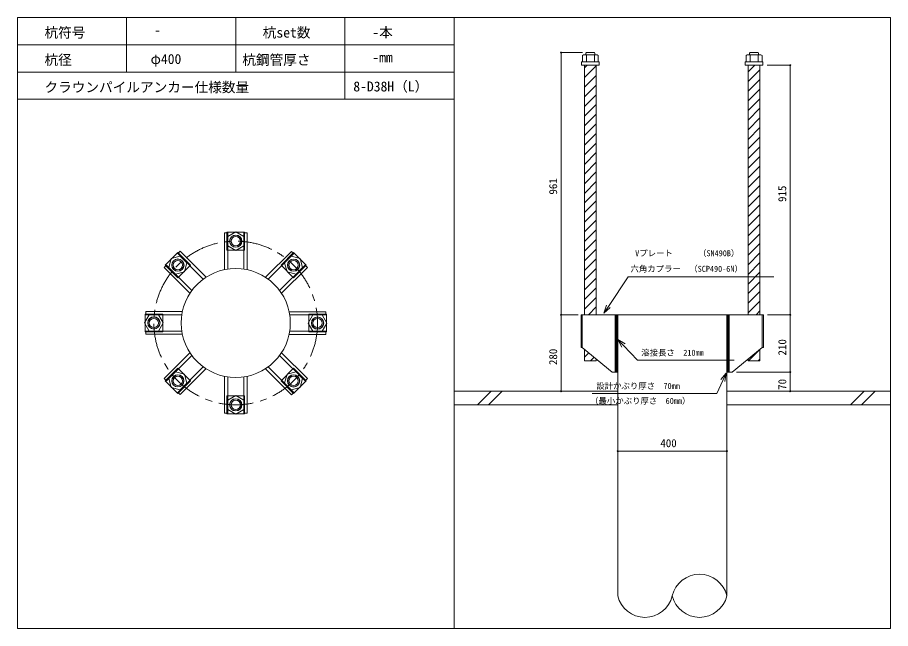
# Model space of a CAD drawing. Units: millimetres, scale not verified. Extents: x -10118 to 10118, y -9578 to 9578.
# Drawn here: x 318 to 3518, y -4898 to -2658 of the extents above; entities that cross this region are included whole.
import ezdxf
from ezdxf.enums import TextEntityAlignment as Align

# ---------------------------------------------------------------- set-up
doc = ezdxf.new("R2010")
doc.units = ezdxf.units.MM
doc.header["$LTSCALE"] = 2
doc.linetypes.add('USER1', pattern=[101.6, 63.5, -12.7, 12.7, -12.7])
for name, color, linetype, lineweight in [('0-1_01_KUI', 5, 'Continuous', 18), ('0-4_09_SUNPO', 3, 'Continuous', 18), ('0-5_07_CENTER', 1, 'USER1', 18), ('0-6_02_KANAMONO', 6, 'Continuous', 18), ('0-7_10_WAKU', 4, 'Continuous', 18), ('0-9_03_ANCHOR', 2, 'Continuous', 18)]:
    doc.layers.add(name, color=color, linetype=linetype, lineweight=lineweight)
doc.styles.add('ＭＳ ゴシック', font='')
doc.styles.get('ＭＳ ゴシック').set_extended_font_data('MS Gothic')

msp = doc.modelspace()

# ---------------------------------------------------------------- linework, layer by layer
at = {"layer": '0-1_01_KUI'}
for p, q in [((2517.673, -3747.673), (2917.673, -3747.673)), ((2517.673, -3747.673), (2517.673, -4777.673)), ((2917.673, -3747.673), (2917.673, -4777.673))]:
    msp.add_line(p, q, dxfattribs=at)
at = {"layer": '0-1_01_KUI', "color": 2}
for p, q in [((1917.673, -4027.673), (2517.673, -4027.673)), ((3517.673, -4027.673), (2917.673, -4027.673)), ((1917.673, -4077.673), (2517.673, -4077.673)), ((3517.673, -4077.673), (2917.673, -4077.673))]:
    msp.add_line(p, q, dxfattribs=at)
at = {"layer": '0-1_01_KUI', "color": 4}
for p, q in [((2054.227, -4027.673), (2004.227, -4077.673)), ((2094.384, -4027.673), (2044.384, -4077.673)), ((3420.722, -4027.673), (3370.722, -4077.673)), ((3460.879, -4027.673), (3410.88, -4077.673))]:
    msp.add_line(p, q, dxfattribs=at)
at = {"layer": '0-1_01_KUI'}
msp.add_circle((1117.673, -3777.673), 200, dxfattribs=at)
for centre, start, end in [((2817.673, -4801.416), 13.3562, 166.64384), ((2617.673, -4753.931), 193.35629, 346.64375), ((2817.673, -4753.931), 193.35616, 346.6438)]:
    msp.add_arc(centre, 102.78, start, end, dxfattribs=at)
at = {"layer": '0-4_09_SUNPO'}
for p, q in [((2388.044, -2786.673), (2310.404, -2786.673)), ((2310.404, -3747.673), (2310.404, -2786.673)), ((3065.173, -2832.673), (3150.211, -2832.673)), ((3150.211, -3747.673), (3150.211, -2832.673)), ((2467.19, -3741.961), (2483.799, -3716.978)), ((2368.61, -3747.673), (2310.404, -3747.673)), ((2310.404, -4027.673), (2310.404, -3747.673)), ((2372.673, -3747.673), (2310.404, -3747.673)), ((3066.737, -3747.673), (3150.211, -3747.673)), ((3066.737, -3747.673), (3150.211, -3747.673)), ((3150.211, -3957.673), (3150.211, -3747.673)), ((2518.49, -3838.461), (2539.178, -3860.186)), ((2915.319, -3961.378), (2902.861, -3988.669)), ((2952.673, -3957.673), (3150.211, -3957.673)), ((2952.673, -3957.673), (3150.211, -3957.673)), ((3150.211, -4027.673), (3150.211, -3957.673)), ((2502.673, -4027.673), (2310.404, -4027.673)), ((2932.673, -4027.673), (3150.211, -4027.673)), ((2517.673, -4232.673), (2517.673, -4247.673)), ((2917.673, -4247.673), (2517.673, -4247.673)), ((2917.673, -4232.673), (2917.673, -4247.673))]:
    msp.add_line(p, q, dxfattribs=at)
for points in [[(2483.799, -3716.978), (2556.214, -3608.056), (3090.485, -3608.056)], [(2490.493, -3721.429), (2467.19, -3741.961), (2477.105, -3712.528)], [(2533.357, -3865.73), (2518.49, -3838.461), (2544.999, -3854.643)], [(2539.178, -3860.186), (2589.815, -3913.362), (2944.254, -3913.362)], [(2895.548, -3985.331), (2915.319, -3961.378), (2910.174, -3992.007)], [(2902.861, -3988.669), (2881.128, -4036.279), (2424.236, -4036.279)]]:
    msp.add_lwpolyline(points, dxfattribs=at)
for centre, start, end in [((2310.404, -2786.673), 90, 270), ((2310.404, -2786.673), 270, 90), ((3150.211, -2832.673), 90, 270), ((3150.211, -2832.673), 270, 90), ((2310.404, -3747.673), 90, 270), ((2310.404, -3747.673), 90, 270), ((2310.404, -3747.673), 270, 90), ((2310.404, -3747.673), 270, 90), ((3150.211, -3747.673), 90, 270), ((3150.211, -3747.673), 90, 270), ((3150.211, -3747.673), 270, 90), ((3150.211, -3747.673), 270, 90), ((3150.211, -3957.673), 90, 270), ((3150.211, -3957.673), 90, 270), ((3150.211, -3957.673), 270, 90), ((3150.211, -3957.673), 270, 90), ((2310.404, -4027.673), 90, 270), ((2310.404, -4027.673), 270, 90), ((3150.211, -4027.673), 90, 270), ((3150.211, -4027.673), 270, 90), ((2517.673, -4247.673), 0, 180), ((2517.673, -4247.673), 180, 0), ((2917.673, -4247.673), 0, 180), ((2917.673, -4247.673), 180, 0)]:
    msp.add_arc(centre, 1.875, start, end, dxfattribs=at)
at = {"layer": '0-5_07_CENTER'}
msp.add_circle((1117.673, -3777.673), 300, dxfattribs=at)
at = {"layer": '0-6_02_KANAMONO'}
for p, q in [((1076.224, -3447.673), (1076.224, -3582.016)), ((1088.224, -3447.673), (1076.224, -3447.673)), ((1088.224, -3447.673), (1088.224, -3579.853)), ((1147.224, -3447.673), (1147.224, -3579.868)), ((1147.224, -3447.673), (1159.224, -3447.673)), ((1159.224, -3447.673), (1159.224, -3582.037)), ((905.223, -3523.433), (913.709, -3514.948)), ((913.709, -3514.948), (1008.718, -3609.957)), ((1321.709, -3515.019), (1226.715, -3610.013)), ((1330.195, -3523.504), (1321.709, -3515.019)), ((905.223, -3523.433), (998.699, -3616.909)), ((1330.195, -3523.504), (1236.729, -3616.97)), ((863.504, -3565.152), (855.019, -3573.637)), ((855.019, -3573.637), (950.013, -3668.632)), ((863.504, -3565.152), (956.97, -3658.618)), ((1371.914, -3565.223), (1278.438, -3658.699)), ((1380.399, -3573.709), (1285.39, -3668.718)), ((1371.914, -3565.223), (1380.399, -3573.709)), ((787.673, -3736.123), (922.037, -3736.123)), ((787.673, -3748.123), (787.673, -3736.123)), ((1447.673, -3736.224), (1313.331, -3736.224)), ((1447.673, -3748.224), (1447.673, -3736.224)), ((787.673, -3748.123), (919.868, -3748.123)), ((1447.673, -3748.224), (1315.493, -3748.224)), ((2383.61, -3747.673), (2387.673, -3747.673)), ((2383.61, -3747.673), (2383.61, -3867.673)), ((2387.673, -3747.673), (2517.673, -3747.673)), ((2387.673, -3747.673), (2387.673, -3867.673)), ((2508.673, -3748.609), (2509.609, -3747.673)), ((2508.673, -3750.377), (2511.377, -3747.673)), ((2508.673, -3752.144), (2513.145, -3747.673)), ((2508.673, -3753.912), (2514.912, -3747.673)), ((2508.673, -3759.216), (2517.673, -3750.216)), ((2508.673, -3760.983), (2517.673, -3751.983)), ((2508.673, -3762.751), (2517.673, -3753.751)), ((2508.673, -3764.519), (2517.673, -3755.519)), ((2508.673, -3769.822), (2517.673, -3760.822)), ((2508.673, -3771.59), (2517.673, -3762.59)), ((2508.673, -3773.358), (2517.673, -3764.358)), ((2508.673, -3775.125), (2517.673, -3766.125)), ((2508.673, -3780.429), (2517.673, -3771.429)), ((2508.673, -3782.197), (2517.673, -3773.197)), ((2508.673, -3783.964), (2517.673, -3774.964)), ((2517.673, -3747.673), (2517.673, -3927.673)), ((2517.673, -3747.673), (2517.673, -3927.673)), ((3047.673, -3747.673), (2917.673, -3747.673)), ((2917.673, -3747.673), (2917.673, -3927.673)), ((2917.673, -3747.673), (2917.673, -3927.673)), ((2917.673, -3748.844), (2918.844, -3747.673)), ((2917.673, -3750.611), (2920.612, -3747.673)), ((2917.673, -3752.379), (2922.379, -3747.673)), ((2917.673, -3757.683), (2926.673, -3748.683)), ((2917.673, -3759.45), (2926.673, -3750.45)), ((2917.673, -3761.218), (2926.673, -3752.218)), ((2917.673, -3762.986), (2926.673, -3753.986)), ((2917.673, -3768.289), (2926.673, -3759.289)), ((2917.673, -3770.057), (2926.673, -3761.057)), ((2917.673, -3771.825), (2926.673, -3762.825)), ((2917.673, -3773.592), (2926.673, -3764.592)), ((2917.673, -3778.896), (2926.673, -3769.896)), ((2917.673, -3780.663), (2926.673, -3771.663)), ((2917.673, -3782.431), (2926.673, -3773.431)), ((2917.673, -3784.199), (2926.673, -3775.199)), ((3051.737, -3747.673), (3047.673, -3747.673)), ((3047.673, -3747.673), (3047.673, -3867.673)), ((3051.737, -3747.673), (3051.737, -3867.673)), ((787.673, -3807.123), (919.853, -3807.123)), ((787.673, -3807.123), (787.673, -3819.123)), ((1447.673, -3807.224), (1315.478, -3807.224)), ((1447.673, -3807.224), (1447.673, -3819.224)), ((2508.673, -3785.732), (2517.673, -3776.732)), ((2508.673, -3791.035), (2517.673, -3782.035)), ((2508.673, -3792.803), (2517.673, -3783.803)), ((2508.673, -3794.571), (2517.673, -3785.571)), ((2508.673, -3796.339), (2517.673, -3787.339)), ((2508.673, -3801.642), (2517.673, -3792.642)), ((2508.673, -3803.41), (2517.673, -3794.41)), ((2508.673, -3805.177), (2517.673, -3796.177)), ((2508.673, -3806.945), (2517.673, -3797.945)), ((2508.673, -3812.249), (2517.673, -3803.249)), ((2508.673, -3814.016), (2517.673, -3805.016)), ((2508.673, -3815.784), (2517.673, -3806.784)), ((2917.673, -3789.502), (2926.673, -3780.502)), ((2917.673, -3791.27), (2926.673, -3782.27)), ((2917.673, -3793.038), (2926.673, -3784.038)), ((2917.673, -3794.806), (2926.673, -3785.806)), ((2917.673, -3800.109), (2926.673, -3791.109)), ((2917.673, -3801.877), (2926.673, -3792.877)), ((2917.673, -3803.644), (2926.673, -3794.644)), ((2917.673, -3805.412), (2926.673, -3796.412)), ((2917.673, -3810.716), (2926.673, -3801.716)), ((2917.673, -3812.483), (2926.673, -3803.483)), ((2917.673, -3814.251), (2926.673, -3805.251)), ((2917.673, -3816.019), (2926.673, -3807.019)), ((787.673, -3819.123), (922.016, -3819.123)), ((1447.673, -3819.224), (1313.31, -3819.224)), ((2508.673, -3817.552), (2517.673, -3808.552)), ((2508.673, -3822.855), (2517.673, -3813.855)), ((2508.673, -3824.623), (2517.673, -3815.623)), ((2508.673, -3826.391), (2517.673, -3817.391)), ((2508.673, -3828.158), (2517.673, -3819.158)), ((2508.673, -3833.462), (2517.673, -3824.462)), ((2508.673, -3835.23), (2517.673, -3826.23)), ((2508.673, -3836.997), (2517.673, -3827.997)), ((2508.673, -3838.765), (2517.673, -3829.765)), ((2508.673, -3844.068), (2517.673, -3835.068)), ((2508.673, -3845.836), (2517.673, -3836.836)), ((2508.673, -3847.604), (2517.673, -3838.604)), ((2917.673, -3821.322), (2926.673, -3812.322)), ((2917.673, -3823.09), (2926.673, -3814.09)), ((2917.673, -3824.858), (2926.673, -3815.858)), ((2917.673, -3826.625), (2926.673, -3817.625)), ((2917.673, -3831.929), (2926.673, -3822.929)), ((2917.673, -3833.696), (2926.673, -3824.696)), ((2917.673, -3835.464), (2926.673, -3826.464)), ((2917.673, -3837.232), (2926.673, -3828.232)), ((2917.673, -3842.535), (2926.673, -3833.535)), ((2917.673, -3844.303), (2926.673, -3835.303)), ((2917.673, -3846.071), (2926.673, -3837.071)), ((2917.673, -3847.839), (2926.673, -3838.839)), ((2387.673, -3867.673), (2383.61, -3867.673)), ((2497.673, -3957.673), (2387.673, -3867.673)), ((2508.673, -3849.372), (2517.673, -3840.372)), ((2508.673, -3854.675), (2517.673, -3845.675)), ((2508.673, -3856.443), (2517.673, -3847.443)), ((2508.673, -3858.21), (2517.673, -3849.21)), ((2508.673, -3859.978), (2517.673, -3850.978)), ((2508.673, -3865.282), (2517.673, -3856.282)), ((2508.673, -3867.049), (2517.673, -3858.049)), ((2508.673, -3868.817), (2517.673, -3859.817)), ((2508.673, -3870.585), (2517.673, -3861.585)), ((2508.673, -3875.888), (2517.673, -3866.888)), ((2508.673, -3877.656), (2517.673, -3868.656)), ((2508.673, -3879.424), (2517.673, -3870.424)), ((2917.673, -3853.142), (2926.673, -3844.142)), ((2917.673, -3854.91), (2926.673, -3845.91)), ((2917.673, -3856.677), (2926.673, -3847.677)), ((2917.673, -3858.445), (2926.673, -3849.445)), ((2917.673, -3863.749), (2926.673, -3854.749)), ((2917.673, -3865.516), (2926.673, -3856.516)), ((2917.673, -3867.284), (2926.673, -3858.284)), ((2917.673, -3869.052), (2926.673, -3860.052)), ((2917.673, -3874.355), (2926.673, -3865.355)), ((2917.673, -3876.123), (2926.673, -3867.123)), ((2917.673, -3877.891), (2926.673, -3868.891)), ((2917.673, -3879.658), (2926.673, -3870.658)), ((2937.673, -3957.673), (3047.673, -3867.673)), ((3047.673, -3867.673), (3051.737, -3867.673)), ((854.948, -3981.638), (949.957, -3886.628)), ((863.433, -3990.123), (956.909, -3896.647)), ((1371.843, -3990.195), (1278.377, -3896.729)), ((1380.328, -3981.709), (1285.333, -3886.715)), ((2508.673, -3881.191), (2517.673, -3872.191)), ((2508.673, -3886.495), (2517.673, -3877.495)), ((2508.673, -3888.263), (2517.673, -3879.263)), ((2508.673, -3890.03), (2517.673, -3881.03)), ((2508.673, -3891.798), (2517.673, -3882.798)), ((2508.673, -3897.101), (2517.673, -3888.101)), ((2508.673, -3898.869), (2517.673, -3889.869)), ((2508.673, -3900.637), (2517.673, -3891.637)), ((2508.673, -3902.405), (2517.673, -3893.405)), ((2508.673, -3907.708), (2517.673, -3898.708)), ((2508.673, -3909.476), (2517.673, -3900.476)), ((2508.673, -3911.243), (2517.673, -3902.243)), ((2917.673, -3884.962), (2926.673, -3875.962)), ((2917.673, -3886.729), (2926.673, -3877.729)), ((2917.673, -3888.497), (2926.673, -3879.497)), ((2917.673, -3890.265), (2926.673, -3881.265)), ((2917.673, -3895.568), (2926.673, -3886.568)), ((2917.673, -3897.336), (2926.673, -3888.336)), ((2917.673, -3899.104), (2926.673, -3890.104)), ((2917.673, -3900.872), (2926.673, -3891.872)), ((2917.673, -3906.175), (2926.673, -3897.175)), ((2917.673, -3907.943), (2926.673, -3898.943)), ((2917.673, -3909.71), (2926.673, -3900.71)), ((2917.673, -3911.478), (2926.673, -3902.478)), ((2508.673, -3913.011), (2517.673, -3904.011)), ((2508.673, -3918.315), (2517.673, -3909.315)), ((2508.673, -3920.082), (2517.673, -3911.082)), ((2508.673, -3921.85), (2517.673, -3912.85)), ((2508.673, -3923.618), (2517.673, -3914.618)), ((2508.673, -3928.921), (2517.673, -3919.921)), ((2508.673, -3930.689), (2517.673, -3921.689)), ((2508.673, -3932.457), (2517.673, -3923.457)), ((2508.673, -3934.224), (2517.673, -3925.224)), ((2508.673, -3939.528), (2517.673, -3930.528)), ((2508.673, -3941.296), (2517.673, -3932.296)), ((2508.673, -3943.063), (2517.673, -3934.063)), ((2508.673, -3944.831), (2517.673, -3935.831)), ((2917.673, -3916.782), (2926.673, -3907.782)), ((2917.673, -3918.549), (2926.673, -3909.549)), ((2917.673, -3920.317), (2926.673, -3911.317)), ((2917.673, -3922.085), (2926.673, -3913.085)), ((2917.673, -3927.388), (2926.673, -3918.388)), ((2917.673, -3929.156), (2926.673, -3920.156)), ((2917.673, -3930.924), (2926.673, -3921.924)), ((2917.673, -3932.691), (2926.673, -3923.691)), ((2917.673, -3937.995), (2926.673, -3928.995)), ((2917.673, -3939.763), (2926.673, -3930.763)), ((2917.673, -3941.53), (2926.673, -3932.53)), ((2917.673, -3943.298), (2926.673, -3934.298)), ((905.152, -4031.843), (998.618, -3938.377)), ((913.637, -4040.328), (1008.632, -3945.333)), ((1321.638, -4040.399), (1226.628, -3945.39)), ((1330.123, -4031.914), (1236.647, -3938.438)), ((2517.673, -3957.673), (2497.673, -3957.673)), ((2508.673, -3950.134), (2517.673, -3941.134)), ((2508.673, -3951.902), (2517.673, -3942.902)), ((2508.673, -3953.67), (2517.673, -3944.67)), ((2508.673, -3955.438), (2517.673, -3946.438)), ((2511.741, -3957.673), (2517.673, -3951.741)), ((2513.509, -3957.673), (2517.673, -3953.509)), ((2515.277, -3957.673), (2517.673, -3955.276)), ((2517.044, -3957.673), (2517.673, -3957.044)), ((2917.673, -3948.601), (2926.673, -3939.601)), ((2917.673, -3950.369), (2926.673, -3941.369)), ((2917.673, -3952.137), (2926.673, -3943.137)), ((2917.673, -3953.905), (2926.673, -3944.905)), ((2917.673, -3957.673), (2937.673, -3957.673)), ((2919.208, -3957.673), (2926.673, -3950.208)), ((2920.976, -3957.673), (2926.673, -3951.976)), ((2922.744, -3957.673), (2926.673, -3953.743)), ((2924.511, -3957.673), (2926.673, -3955.511)), ((863.433, -3990.123), (854.948, -3981.638)), ((1076.123, -4107.673), (1076.123, -3973.31)), ((1088.123, -4107.673), (1088.123, -3975.478)), ((1147.123, -4107.673), (1147.123, -3975.493)), ((1159.123, -4107.673), (1159.123, -3973.331)), ((1371.843, -3990.195), (1380.328, -3981.709)), ((905.152, -4031.843), (913.637, -4040.328)), ((1330.123, -4031.914), (1321.638, -4040.399)), ((1088.123, -4107.673), (1076.123, -4107.673)), ((1147.123, -4107.673), (1159.123, -4107.673))]:
    msp.add_line(p, q, dxfattribs=at)
for points in [[(1088.224, -3494.705), (1117.724, -3511.737), (1147.224, -3494.705), (1147.224, -3460.641), (1117.724, -3443.61), (1088.224, -3460.641)], [(896.761, -3598.409), (929.664, -3589.592), (938.48, -3556.689), (914.393, -3532.603), (881.49, -3541.419), (872.674, -3574.322)], [(1296.938, -3556.761), (1305.754, -3589.664), (1338.657, -3598.48), (1362.744, -3574.393), (1353.928, -3541.49), (1321.025, -3532.674)], [(834.705, -3807.123), (851.737, -3777.623), (834.705, -3748.123), (800.641, -3748.123), (783.61, -3777.623), (800.641, -3807.123)], [(1400.641, -3748.224), (1383.61, -3777.724), (1400.641, -3807.224), (1434.705, -3807.224), (1451.737, -3777.724), (1434.705, -3748.224)], [(2508.673, -3747.673), (2517.673, -3747.673), (2517.673, -3957.673), (2508.673, -3957.673)], [(2917.673, -3747.673), (2926.673, -3747.673), (2926.673, -3957.673), (2917.673, -3957.673)], [(938.409, -3998.586), (929.592, -3965.683), (896.689, -3956.867), (872.603, -3980.953), (881.419, -4013.856), (914.322, -4022.673)], [(1338.586, -3956.938), (1305.683, -3965.754), (1296.867, -3998.657), (1320.953, -4022.744), (1353.856, -4013.928), (1362.673, -3981.025)], [(1147.123, -4060.641), (1117.623, -4043.61), (1088.123, -4060.641), (1088.123, -4094.705), (1117.623, -4111.737), (1147.123, -4094.705)]]:
    msp.add_lwpolyline(points, close=True, dxfattribs=at)
for centre, radius in [((1117.724, -3477.673), 22.5), ((1117.673, -3477.673), 21.75), ((905.577, -3565.506), 22.5), ((905.541, -3565.541), 21.75), ((1329.841, -3565.577), 22.5), ((1329.805, -3565.541), 21.75), ((817.673, -3777.623), 22.5), ((817.673, -3777.673), 21.75), ((1417.673, -3777.724), 22.5), ((1417.673, -3777.673), 21.75), ((905.506, -3989.77), 22.5), ((1329.77, -3989.841), 22.5), ((905.541, -3989.805), 21.75), ((1329.805, -3989.805), 21.75), ((1117.623, -4077.673), 22.5), ((1117.673, -4077.673), 21.75)]:
    msp.add_circle(centre, radius, dxfattribs=at)
at = {"layer": '0-7_10_WAKU'}
for p, q in [((317.673, -2657.673), (317.673, -4897.673)), ((3517.673, -2657.673), (317.673, -2657.673)), ((717.673, -2757.673), (717.673, -2657.673)), ((1117.673, -2757.673), (1117.673, -2657.673)), ((1517.673, -2757.673), (1517.673, -2657.673)), ((1917.673, -2657.673), (1917.673, -4897.673)), ((3517.673, -2657.673), (3517.673, -4897.673)), ((1917.673, -2757.673), (317.673, -2757.673)), ((717.673, -2857.673), (717.673, -2757.673)), ((1117.673, -2857.673), (1117.673, -2757.673)), ((1517.673, -2857.673), (1517.673, -2757.673)), ((1917.673, -2857.673), (317.673, -2857.673)), ((1517.673, -2957.673), (1517.673, -2857.673)), ((1917.673, -2957.673), (317.673, -2957.673)), ((3517.673, -4897.673), (317.673, -4897.673))]:
    msp.add_line(p, q, dxfattribs=at)
at = {"layer": '0-9_03_ANCHOR'}
for p, q in [((2403.044, -2786.673), (2401.173, -2788.544)), ((2401.173, -2788.544), (2401.173, -2794.673)), ((2432.302, -2786.673), (2403.044, -2786.673)), ((3003.044, -2786.673), (3001.173, -2788.544)), ((3001.173, -2788.544), (3001.173, -2794.673)), ((3032.302, -2786.673), (3003.044, -2786.673)), ((2396.163, -2842.749), (2406.239, -2832.673)), ((2396.163, -2878.105), (2439.184, -2835.084)), ((2996.163, -2856.963), (3020.453, -2832.673)), ((2396.163, -2913.46), (2439.184, -2870.439)), ((2996.163, -2892.318), (3039.184, -2849.298)), ((2396.163, -2948.815), (2439.184, -2905.795)), ((2996.163, -2927.674), (3039.184, -2884.653)), ((2396.163, -2984.171), (2439.184, -2941.15)), ((2996.163, -2963.029), (3039.184, -2920.008)), ((2996.163, -2998.384), (3039.184, -2955.364)), ((2396.163, -3019.526), (2439.184, -2976.505)), ((2996.163, -3033.74), (3039.184, -2990.719)), ((2396.163, -3054.881), (2439.184, -3011.861)), ((2996.163, -3069.095), (3039.184, -3026.074)), ((2396.163, -3090.237), (2439.184, -3047.216)), ((2996.163, -3104.45), (3039.184, -3061.43)), ((2396.163, -3125.592), (2439.184, -3082.571)), ((2996.163, -3139.806), (3039.184, -3096.785)), ((2396.163, -3160.947), (2439.184, -3117.927)), ((2996.163, -3175.161), (3039.184, -3132.14)), ((2396.163, -3196.303), (2439.184, -3153.282)), ((2996.163, -3210.516), (3039.184, -3167.496)), ((2396.163, -3231.658), (2439.184, -3188.637)), ((2396.163, -3267.013), (2439.184, -3223.993)), ((2996.163, -3245.872), (3039.184, -3202.851)), ((2396.163, -3302.369), (2439.184, -3259.348)), ((2996.163, -3281.227), (3039.184, -3238.206)), ((2396.163, -3337.724), (2439.184, -3294.703)), ((2996.163, -3316.582), (3039.184, -3273.562)), ((2996.163, -3351.938), (3039.184, -3308.917)), ((2396.163, -3373.079), (2439.184, -3330.059)), ((2996.163, -3387.293), (3039.184, -3344.272)), ((2396.163, -3408.435), (2439.184, -3365.414)), ((2996.163, -3422.648), (3039.184, -3379.628)), ((2396.163, -3443.79), (2439.184, -3400.769)), ((2996.163, -3458.004), (3039.184, -3414.983)), ((2396.163, -3479.145), (2439.184, -3436.125)), ((2996.163, -3493.359), (3039.184, -3450.338)), ((2396.163, -3514.501), (2439.184, -3471.48)), ((2996.163, -3528.714), (3039.184, -3485.694)), ((2396.163, -3549.856), (2439.184, -3506.835)), ((2396.163, -3585.211), (2439.184, -3542.191)), ((2996.163, -3564.07), (3039.184, -3521.049)), ((2396.163, -3620.567), (2439.184, -3577.546)), ((2996.163, -3599.425), (3039.184, -3556.404)), ((2396.163, -3655.922), (2439.184, -3612.901)), ((2996.163, -3634.78), (3039.184, -3591.76)), ((2996.163, -3670.136), (3039.184, -3627.115)), ((2396.163, -3691.277), (2439.184, -3648.257)), ((2996.163, -3705.491), (3039.184, -3662.47)), ((2396.163, -3726.633), (2439.184, -3683.612)), ((2996.163, -3740.846), (3039.184, -3697.826)), ((2410.478, -3747.673), (2439.184, -3718.967)), ((3024.691, -3747.673), (3039.184, -3733.181)), ((2396.163, -3874.619), (2396.163, -3916.673)), ((2396.163, -3903.41), (2411.998, -3887.575)), ((2418.255, -3916.673), (2431.443, -3903.485)), ((2997.113, -3916.673), (3039.091, -3874.695)), ((3039.184, -3916.673), (3039.184, -3874.619)), ((2439.184, -3916.673), (2396.163, -3916.673)), ((2439.184, -3909.818), (2439.184, -3916.673)), ((2996.163, -3909.818), (2996.163, -3916.673)), ((2996.163, -3916.673), (3039.184, -3916.673)), ((3032.468, -3916.673), (3039.184, -3909.958))]:
    msp.add_line(p, q, dxfattribs=at)
at = {"layer": '0-9_03_ANCHOR', "color": 4}
for p, q in [((2403.24, -2794.673), (2403.24, -2820.673)), ((2432.107, -2794.673), (2432.107, -2820.673)), ((3003.24, -2794.673), (3003.24, -2820.673)), ((3032.107, -2794.673), (3032.107, -2820.673))]:
    msp.add_line(p, q, dxfattribs=at)
for points in [[(2392.673, -2794.673), (2442.673, -2794.673), (2446.673, -2796.983), (2446.673, -2820.673), (2388.673, -2820.673), (2388.673, -2796.983)], [(2992.673, -2794.673), (3042.673, -2794.673), (3046.673, -2796.983), (3046.673, -2820.673), (2988.673, -2820.673), (2988.673, -2796.983)], [(2450.173, -2820.673), (2450.173, -2832.673), (2385.173, -2832.673), (2385.173, -2820.673)], [(3050.173, -2820.673), (3050.173, -2832.673), (2985.173, -2832.673), (2985.173, -2820.673)], [(1150.173, -3445.173), (1150.173, -3510.173), (1085.173, -3510.173), (1085.173, -3445.173)], [(905.541, -3519.579), (951.503, -3565.541), (905.541, -3611.503), (859.579, -3565.541)], [(1375.767, -3565.541), (1329.805, -3611.503), (1283.843, -3565.541), (1329.805, -3519.579)], [(785.173, -3745.173), (850.173, -3745.173), (850.173, -3810.173), (785.173, -3810.173)], [(1450.173, -3810.173), (1385.173, -3810.173), (1385.173, -3745.173), (1450.173, -3745.173)], [(859.579, -3989.805), (905.541, -3943.843), (951.503, -3989.805), (905.541, -4035.767)], [(1329.805, -4035.767), (1283.843, -3989.805), (1329.805, -3943.843), (1375.767, -3989.805)], [(1085.173, -4110.173), (1085.173, -4045.173), (1150.173, -4045.173), (1150.173, -4110.173)]]:
    msp.add_lwpolyline(points, close=True, dxfattribs=at)
at = {"layer": '0-9_03_ANCHOR'}
for points in [[(2432.302, -2786.673), (2434.173, -2788.544), (2434.173, -2794.673)], [(3032.302, -2786.673), (3034.173, -2788.544), (3034.173, -2794.673)]]:
    msp.add_lwpolyline(points, dxfattribs=at)
for points in [[(2396.163, -2832.673), (2439.184, -2832.673), (2439.184, -3747.673), (2396.163, -3747.673)], [(2996.163, -2832.673), (3039.184, -2832.673), (3039.184, -3747.673), (2996.163, -3747.673)]]:
    msp.add_lwpolyline(points, close=True, dxfattribs=at)
at = {"layer": '0-9_03_ANCHOR', "color": 4}
for centre in [(1117.673, -3477.673), (905.541, -3565.541), (1329.805, -3565.541), (817.673, -3777.673), (1417.673, -3777.673), (905.541, -3989.805), (1329.805, -3989.805), (1117.673, -4077.673)]:
    msp.add_circle(centre, 17, dxfattribs=at)

# ---------------------------------------------------------------- texts
at = {"layer": '0-4_09_SUNPO', "color": 7, "style": 'ＭＳ ゴシック'}
for s, height, p in [('杭符号', 36.66, (416.706, -2742.409)), ('-', 36.66, (818.41, -2733.318)), ('杭set数', 36.66, (1216.706, -2742.409)), ('-本', 36.66, (1618.41, -2741.557)), ('杭径', 36.66, (416.706, -2842.409)), ('φ400', 36.66, (805.626, -2839.284)), ('杭鋼管厚さ', 36.66, (1141.799, -2842.409)), ('-mm', 36.66, (1618.41, -2833.318)), ('クラウンパイルアンカー仕様数量', 36.66, (416.706, -2942.693)), ('8-D38H（L）', 36.66, (1548.721, -2939.852)), (' Vプレート\u3000\u3000\u3000（SN490B）', 21.99, (2566.739, -3539.533)), ('六角カプラー\u3000（SCP490-6N）', 21.99, (2564.523, -3596.692)), ('溶接長さ\u3000210mm', 21.99, (2604.083, -3904.095)), (' 設計かぶり厚さ\u300070mm', 21.99, (2424.236, -4026.058)), ('（最小かぶり厚さ\u300060mm）', 21.99, (2416.396, -4080.83)), ('400', 29.33, (2674.037, -4241.673))]:
    msp.add_text(s, height=height, dxfattribs=at).set_placement(p, align=Align.BOTTOM_LEFT)
for s, p in [('961', (2304.404, -3306.946)), ('915', (3144.211, -3333.923)), ('210', (3144.211, -3896.764)), ('280', (2304.404, -3931.764)), ('70', (3144.211, -4022.673))]:
    msp.add_text(s, height=29.33, rotation=90, dxfattribs=at).set_placement(p, align=Align.BOTTOM_LEFT)

doc.saveas('drawing.dxf')
